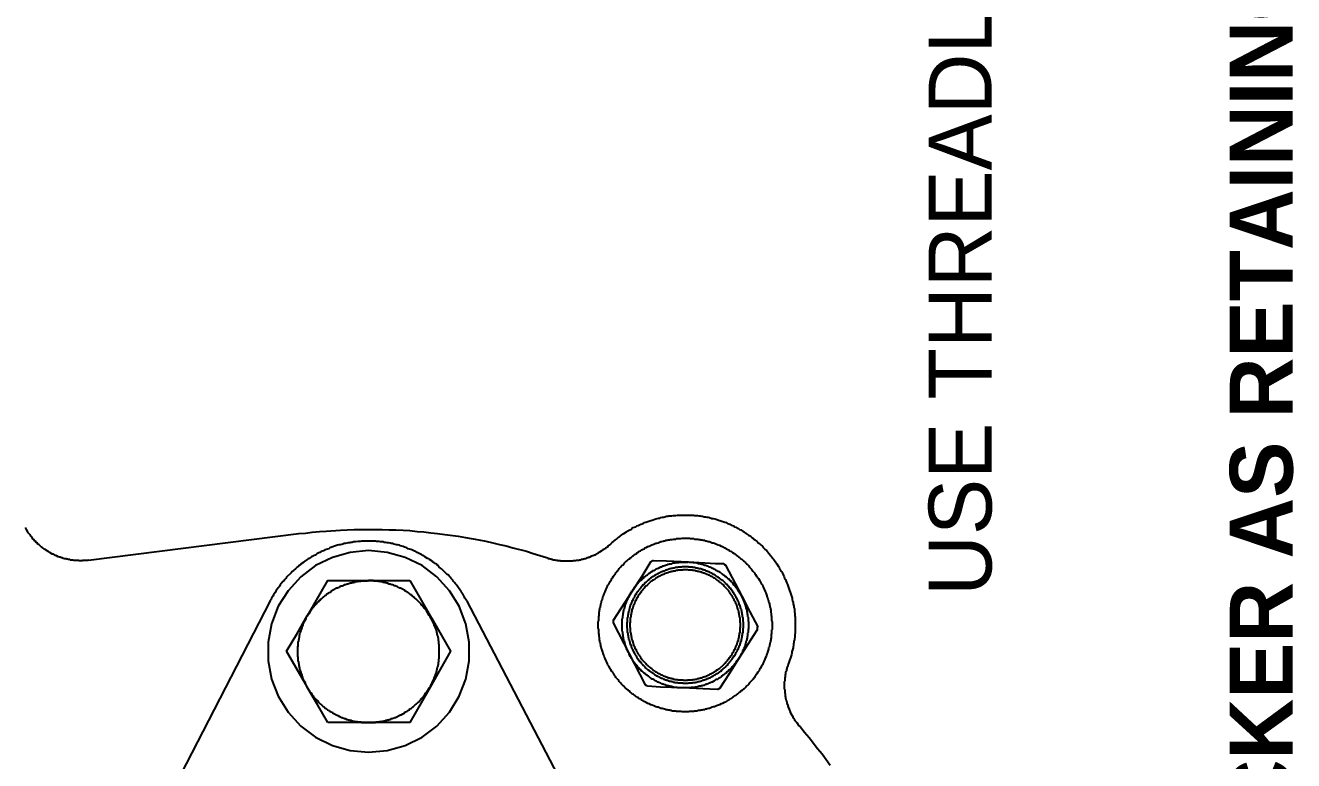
# Model space of a CAD drawing. Header units: inches. Extents: x 0 to 11, y 0.3 to 17.
# Drawn here: x 2.953 to 5.466, y 7.238 to 8.695 of the extents above; entities that cross this region are included whole.
import ezdxf

# ---------------------------------------------------------------- set-up
doc = ezdxf.new("R2010")
doc.units = ezdxf.units.IN
doc.header["$MEASUREMENT"] = 0
doc.layers.add('Layer 1', color=7, linetype='Continuous')

msp = doc.modelspace()

# ---------------------------------------------------------------- linework, layer by layer
at = {"layer": 'Layer 1', "color": 7, "lineweight": 25, "true_color": 0xffffff}
for points in [[(4.1125, 7.6667), (4.1158, 7.67), (4.1183, 7.6717), (4.12, 7.6733), (4.1225, 7.675), (4.1242, 7.6767), (4.1267, 7.6783), (4.1283, 7.68), (4.1308, 7.6817), (4.1325, 7.6833), (4.1375, 7.6867), (4.1392, 7.6875), (4.1442, 7.6908), (4.1458, 7.6925), (4.1483, 7.6933), (4.1508, 7.695), (4.1533, 7.6958), (4.155, 7.6975), (4.1575, 7.6992), (4.16, 7.7), (4.1625, 7.7008), (4.165, 7.7025), (4.1675, 7.7033), (4.17, 7.705), (4.1725, 7.7058), (4.175, 7.7067), (4.1775, 7.7075), (4.18, 7.7092), (4.1825, 7.71), (4.1925, 7.7133), (4.195, 7.7142), (4.2025, 7.7167), (4.205, 7.7175), (4.2075, 7.7183), (4.21, 7.7183), (4.2125, 7.7192), (4.2158, 7.72), (4.2183, 7.72), (4.2233, 7.7217), (4.2258, 7.7217), (4.2283, 7.7225), (4.2342, 7.7225), (4.2367, 7.7233), (4.2417, 7.7233), (4.245, 7.7242), (4.2767, 7.7242), (4.2792, 7.7233), (4.285, 7.7233), (4.2875, 7.7225), (4.29, 7.7225), (4.2925, 7.7217), (4.295, 7.7217), (4.2983, 7.7208), (4.3008, 7.7208), (4.3033, 7.72), (4.3058, 7.72), (4.3083, 7.7192), (4.3133, 7.7175), (4.3158, 7.7175), (4.3192, 7.7167), (4.3217, 7.7158), (4.3267, 7.7142), (4.3292, 7.7133), (4.3392, 7.71), (4.3417, 7.7092), (4.3442, 7.7075), (4.3467, 7.7067), (4.3492, 7.7058), (4.3517, 7.7042), (4.3567, 7.7025), (4.3583, 7.7008), (4.3608, 7.7), (4.3633, 7.6983), (4.3658, 7.6975), (4.3683, 7.6958), (4.3708, 7.695), (4.3725, 7.6933), (4.375, 7.6917), (4.3775, 7.6908), (4.3792, 7.6892), (4.3817, 7.6875), (4.3842, 7.6858), (4.3858, 7.6842), (4.3883, 7.6833), (4.3908, 7.6817), (4.3925, 7.68), (4.395, 7.6783), (4.3967, 7.6767), (4.3992, 7.675), (4.4008, 7.6733), (4.4033, 7.6717), (4.405, 7.6692), (4.4075, 7.6675), (4.4108, 7.6642), (4.4133, 7.6625), (4.415, 7.66), (4.4183, 7.6567), (4.4208, 7.655), (4.4225, 7.6525), (4.4242, 7.6508), (4.4258, 7.6483), (4.4275, 7.6467), (4.4292, 7.6442), (4.4308, 7.6425), (4.4325, 7.64), (4.4342, 7.6383), (4.4358, 7.6358), (4.4375, 7.6342), (4.4408, 7.6292), (4.4417, 7.6275), (4.445, 7.6225), (4.4467, 7.6208), (4.4475, 7.6183), (4.4492, 7.6158), (4.45, 7.6133), (4.4517, 7.6117), (4.4533, 7.6092), (4.455, 7.6042), (4.4567, 7.6017), (4.4575, 7.5992), (4.4592, 7.5967), (4.4617, 7.5892), (4.4633, 7.5867), (4.4725, 7.5592), (4.4725, 7.5567), (4.4733, 7.5542), (4.4742, 7.5508), (4.4742, 7.5483), (4.4758, 7.5433), (4.4758, 7.5408), (4.4767, 7.5383), (4.4767, 7.5325), (4.4775, 7.53), (4.4775, 7.525), (4.4783, 7.5217), (4.4783, 7.49), (4.4775, 7.4875), (4.4775, 7.4817), (4.4767, 7.4792), (4.4767, 7.4767), (4.4758, 7.4742), (4.4758, 7.4717), (4.475, 7.4683), (4.475, 7.4658), (4.4742, 7.4633), (4.4742, 7.4608), (4.4717, 7.4533), (4.4717, 7.4508), (4.4708, 7.4475), (4.465, 7.43)], [(3.0783, 7.635), (3.0767, 7.6342), (3.0675, 7.6342), (3.0658, 7.6333), (3.06, 7.6333), (3.0583, 7.6342), (3.0492, 7.6342), (3.0475, 7.635), (3.0433, 7.635), (3.0417, 7.6358), (3.0383, 7.6358), (3.0367, 7.6367), (3.0358, 7.6367), (3.0342, 7.6375), (3.0308, 7.6375), (3.0292, 7.6383), (3.0283, 7.6383), (3.0267, 7.6392), (3.025, 7.6392), (3.0233, 7.64), (3.0225, 7.6408), (3.0208, 7.6408), (3.0192, 7.6417), (3.0183, 7.6417), (3.015, 7.6433), (3.0142, 7.6442), (3.0125, 7.6442), (3.0108, 7.645), (3.01, 7.6458), (3.0083, 7.6467), (3.0067, 7.6467), (3.0058, 7.6475), (3.0025, 7.6492), (3.0017, 7.65), (3, 7.6508), (2.9992, 7.6517), (2.9975, 7.6525), (2.9967, 7.6533), (2.9933, 7.655), (2.9925, 7.6558), (2.9908, 7.6567), (2.99, 7.6575), (2.9883, 7.6583), (2.9867, 7.66), (2.985, 7.6608), (2.9808, 7.665), (2.9792, 7.6658), (2.9783, 7.6667), (2.9775, 7.6683), (2.9758, 7.6692), (2.975, 7.67), (2.9742, 7.6717), (2.9725, 7.6725), (2.9717, 7.6733), (2.9708, 7.675), (2.97, 7.6758), (2.9683, 7.6767), (2.9675, 7.6783), (2.9667, 7.6792), (2.9658, 7.6808), (2.9642, 7.6825), (2.9633, 7.6842), (2.9608, 7.6867), (2.96, 7.6875), (2.9592, 7.6892), (2.9583, 7.69), (2.9567, 7.6933), (2.9558, 7.6942), (2.9558, 7.6958), (2.955, 7.6967), (2.9542, 7.6983), (2.9533, 7.6992)], [(3.0783, 7.635), (3.495, 7.6875), (3.5083, 7.6883), (3.5217, 7.69), (3.5358, 7.6917), (3.5492, 7.6925), (3.5775, 7.6942), (3.5908, 7.695), (3.605, 7.6958), (3.66, 7.6958), (3.6742, 7.695), (3.6875, 7.695), (3.7017, 7.6942), (3.715, 7.6933), (3.7292, 7.6917), (3.7425, 7.6908), (3.7567, 7.6892), (3.77, 7.6875), (3.7842, 7.6858), (3.8108, 7.6825), (3.825, 7.68), (3.8517, 7.675), (3.8658, 7.6725), (3.8792, 7.6692), (3.8925, 7.6658), (3.9058, 7.6633), (3.9192, 7.6592), (3.9458, 7.6525), (3.9592, 7.6483), (3.9725, 7.6442), (3.9858, 7.64), (3.9883, 7.6392)], [(3.8275, 7.555), (3.8258, 7.5567), (3.8242, 7.5592), (3.8233, 7.5617), (3.8217, 7.5642), (3.8208, 7.5667), (3.8192, 7.5683), (3.8175, 7.5708), (3.8167, 7.5733), (3.815, 7.575), (3.8117, 7.58), (3.81, 7.5817), (3.8067, 7.5867), (3.805, 7.5883), (3.8033, 7.5908), (3.8017, 7.5925), (3.8, 7.595), (3.7967, 7.5983), (3.795, 7.6008), (3.7933, 7.6025), (3.7917, 7.605), (3.7892, 7.6067), (3.78, 7.6158), (3.7775, 7.6175), (3.7758, 7.6192), (3.7733, 7.6208), (3.7717, 7.6233), (3.7692, 7.625), (3.7675, 7.6267), (3.765, 7.6283), (3.7633, 7.6292), (3.7608, 7.6308), (3.7592, 7.6325), (3.7542, 7.6358), (3.7525, 7.6375), (3.75, 7.6383), (3.745, 7.6417), (3.7433, 7.6425), (3.7408, 7.6442), (3.7383, 7.6458), (3.7358, 7.6467), (3.7333, 7.6483), (3.7308, 7.6492), (3.7292, 7.65), (3.7267, 7.6517), (3.7242, 7.6525), (3.7217, 7.6542), (3.7192, 7.655), (3.7167, 7.6558), (3.7117, 7.6575), (3.7092, 7.6592), (3.7042, 7.6608), (3.7017, 7.6617), (3.6967, 7.6633), (3.6942, 7.6642), (3.6908, 7.665), (3.6883, 7.665), (3.6858, 7.6658), (3.6833, 7.6667), (3.6808, 7.6675), (3.6783, 7.6675), (3.6758, 7.6683), (3.6725, 7.6692), (3.67, 7.6692), (3.6675, 7.67), (3.665, 7.67), (3.6625, 7.6708), (3.6567, 7.6708), (3.6542, 7.6717), (3.6492, 7.6717), (3.6467, 7.6725), (3.6192, 7.6725), (3.6167, 7.6717), (3.6117, 7.6717), (3.6083, 7.6708), (3.6033, 7.6708), (3.6008, 7.67), (3.5983, 7.67), (3.5958, 7.6692), (3.5925, 7.6692), (3.59, 7.6683), (3.5875, 7.6675), (3.585, 7.6675), (3.5825, 7.6667), (3.58, 7.6658), (3.5767, 7.665), (3.5742, 7.665), (3.5717, 7.6642), (3.5567, 7.6592), (3.5542, 7.6575), (3.5467, 7.655), (3.5442, 7.6533), (3.5392, 7.6517), (3.5367, 7.65), (3.5317, 7.6483), (3.53, 7.6467), (3.5275, 7.645), (3.525, 7.6442), (3.5225, 7.6425), (3.52, 7.6417), (3.5183, 7.64), (3.5158, 7.6383), (3.5133, 7.6375), (3.5117, 7.6358), (3.5067, 7.6325), (3.505, 7.6308), (3.5, 7.6275), (3.4983, 7.6258), (3.4958, 7.6242), (3.4942, 7.6225), (3.4917, 7.6208), (3.4883, 7.6175), (3.4858, 7.6158), (3.4842, 7.6142), (3.4817, 7.6125), (3.48, 7.61), (3.4708, 7.6008), (3.4692, 7.5983), (3.4675, 7.5967), (3.4658, 7.5942), (3.4633, 7.5925), (3.4617, 7.59), (3.46, 7.5883), (3.4583, 7.5858), (3.4575, 7.5842), (3.4558, 7.5817), (3.4542, 7.58), (3.4508, 7.575), (3.4492, 7.5733), (3.4483, 7.5708), (3.445, 7.5658), (3.4442, 7.5642), (3.4408, 7.5592), (3.44, 7.5567), (3.4383, 7.5542)], [(4.1125, 7.6667), (4.11, 7.6642), (4.1083, 7.6633), (4.1075, 7.6625), (4.1067, 7.6608), (4.105, 7.66), (4.1042, 7.6592), (4.1025, 7.6583), (4.1017, 7.6575), (4.1, 7.6567), (4.0992, 7.6558), (4.0975, 7.655), (4.0967, 7.6542), (4.095, 7.6533), (4.0942, 7.6525), (4.0908, 7.6508), (4.09, 7.65), (4.0883, 7.6492), (4.0875, 7.6483), (4.0858, 7.6475), (4.0842, 7.6467), (4.0833, 7.6458), (4.0817, 7.645), (4.08, 7.645), (4.0792, 7.6442), (4.0775, 7.6433), (4.0758, 7.6425), (4.075, 7.6425), (4.0717, 7.6408), (4.0708, 7.64), (4.0692, 7.64), (4.0675, 7.6392), (4.0658, 7.6392), (4.065, 7.6383), (4.0633, 7.6375), (4.0617, 7.6375), (4.06, 7.6367), (4.0583, 7.6367), (4.0575, 7.6358), (4.0542, 7.6358), (4.0525, 7.635), (4.0508, 7.635), (4.05, 7.6342), (4.045, 7.6342), (4.0433, 7.6333), (4.0392, 7.6333), (4.0375, 7.6325), (4.0142, 7.6325), (4.0125, 7.6333), (4.0083, 7.6333), (4.0067, 7.6342), (4.0042, 7.6342), (4.0025, 7.635), (3.9992, 7.635), (3.9975, 7.6358), (3.9958, 7.6358), (3.995, 7.6367), (3.9933, 7.6367), (3.9917, 7.6375), (3.99, 7.6375), (3.9892, 7.6383), (3.9875, 7.6383)], [(4.2525, 7.335), (4.2433, 7.335), (4.2417, 7.3358), (4.235, 7.3358), (4.2333, 7.3367), (4.2308, 7.3367), (4.2292, 7.3375), (4.2267, 7.3375), (4.225, 7.3383), (4.2225, 7.3383), (4.2208, 7.3392), (4.2192, 7.3392), (4.2167, 7.34), (4.215, 7.3408), (4.2125, 7.3408), (4.2108, 7.3417), (4.2083, 7.3425), (4.2067, 7.3433), (4.205, 7.3433), (4.2025, 7.3442), (4.2008, 7.345), (4.1983, 7.3458), (4.195, 7.3475), (4.1925, 7.3483), (4.1892, 7.35), (4.1867, 7.3508), (4.1833, 7.3525), (4.1817, 7.3533), (4.1792, 7.355), (4.1775, 7.3558), (4.1742, 7.3575), (4.1725, 7.3592), (4.17, 7.36), (4.1683, 7.3608), (4.1667, 7.3625), (4.1633, 7.3642), (4.1617, 7.3658), (4.16, 7.3667), (4.1583, 7.3683), (4.1567, 7.3692), (4.155, 7.3708), (4.1533, 7.3717), (4.1517, 7.3733), (4.15, 7.375), (4.1483, 7.3758), (4.1467, 7.3775), (4.145, 7.3792), (4.1433, 7.38), (4.1417, 7.3817), (4.1408, 7.3833), (4.1392, 7.385), (4.1375, 7.3858), (4.1342, 7.3892), (4.1333, 7.3908), (4.13, 7.3942), (4.1292, 7.3958), (4.1275, 7.3975), (4.1267, 7.3992), (4.1233, 7.4025), (4.1225, 7.4042), (4.1208, 7.4058), (4.1192, 7.4092), (4.1175, 7.4108), (4.1167, 7.4125), (4.115, 7.4142), (4.1133, 7.4175), (4.1117, 7.42), (4.1092, 7.425), (4.1075, 7.4267), (4.1067, 7.4292), (4.105, 7.4325), (4.1042, 7.435), (4.1017, 7.44), (4.1008, 7.4425), (4.1, 7.4442), (4.0992, 7.4467), (4.0983, 7.4483), (4.0983, 7.45), (4.0975, 7.4525), (4.0967, 7.4542), (4.0958, 7.4567), (4.095, 7.4583), (4.095, 7.46), (4.0942, 7.4625), (4.0933, 7.4642), (4.0933, 7.4667), (4.0925, 7.4683), (4.0925, 7.4708), (4.0917, 7.4725), (4.0917, 7.475), (4.0908, 7.4767), (4.0908, 7.4808), (4.09, 7.4833), (4.09, 7.4875), (4.0892, 7.4892), (4.0892, 7.4975), (4.0883, 7.5), (4.0883, 7.5125), (4.0892, 7.515), (4.0892, 7.5233), (4.09, 7.525), (4.09, 7.5317), (4.0908, 7.5333), (4.0908, 7.5358), (4.0917, 7.5375), (4.0917, 7.54), (4.0925, 7.5417), (4.0925, 7.5442), (4.0933, 7.5458), (4.0933, 7.5475), (4.0942, 7.55), (4.095, 7.5517), (4.095, 7.5542), (4.0958, 7.5558), (4.0967, 7.5583), (4.0975, 7.56), (4.0975, 7.5617), (4.0983, 7.5642), (4.0992, 7.5658), (4.1, 7.5683), (4.1017, 7.5717), (4.1025, 7.5742), (4.1042, 7.5775), (4.105, 7.58), (4.1075, 7.585), (4.1092, 7.5875), (4.1117, 7.5925), (4.1133, 7.5942), (4.1142, 7.5967), (4.115, 7.5983), (4.1167, 7.6), (4.1183, 7.6033), (4.12, 7.605), (4.1208, 7.6067), (4.1225, 7.6083), (4.1233, 7.61), (4.125, 7.6117), (4.1258, 7.6133), (4.1292, 7.6167), (4.13, 7.6183), (4.1333, 7.6217), (4.1342, 7.6233), (4.1358, 7.625), (4.1375, 7.6258), (4.1392, 7.6275), (4.14, 7.6292), (4.1433, 7.6325), (4.145, 7.6333), (4.1483, 7.6367), (4.15, 7.6375), (4.1517, 7.6392), (4.1533, 7.64), (4.1567, 7.6433), (4.1583, 7.6442), (4.16, 7.6458), (4.1617, 7.6467), (4.1633, 7.6475), (4.165, 7.6492), (4.1667, 7.65), (4.1683, 7.6517), (4.1717, 7.6533), (4.1742, 7.655), (4.1792, 7.6575), (4.1808, 7.6592), (4.1833, 7.66), (4.1867, 7.6617), (4.1892, 7.6625), (4.1942, 7.665), (4.1967, 7.6658), (4.1983, 7.6667), (4.2008, 7.6675), (4.2025, 7.6683), (4.2042, 7.6683), (4.2067, 7.6692), (4.2083, 7.67), (4.2108, 7.6708), (4.2125, 7.6717), (4.2142, 7.6717), (4.2167, 7.6725), (4.2183, 7.6733), (4.2208, 7.6733), (4.2225, 7.6742), (4.225, 7.6742), (4.2267, 7.675), (4.2292, 7.675), (4.2308, 7.6758), (4.235, 7.6758), (4.2375, 7.6767), (4.2417, 7.6767), (4.2433, 7.6775), (4.2517, 7.6775), (4.2542, 7.6783), (4.2692, 7.6783), (4.2708, 7.6775), (4.2775, 7.6775), (4.2792, 7.6767), (4.2858, 7.6767), (4.2875, 7.6758), (4.29, 7.6758), (4.2917, 7.675), (4.2942, 7.675), (4.2958, 7.6742), (4.2983, 7.6742), (4.3, 7.6733), (4.3017, 7.6733), (4.3042, 7.6725), (4.3058, 7.6717), (4.3083, 7.6717), (4.31, 7.6708), (4.3125, 7.67), (4.3142, 7.6692), (4.3158, 7.6692), (4.3183, 7.6683), (4.32, 7.6675), (4.3225, 7.6667), (4.3242, 7.6658), (4.3258, 7.665), (4.3283, 7.6642), (4.3317, 7.6625), (4.3342, 7.6617), (4.3392, 7.6592), (4.3417, 7.6575), (4.3467, 7.655), (4.3483, 7.6533), (4.3508, 7.6525), (4.3525, 7.6517), (4.3542, 7.65), (4.3575, 7.6483), (4.3592, 7.6467), (4.3608, 7.6458), (4.3625, 7.6442), (4.3642, 7.6433), (4.3658, 7.6417), (4.3675, 7.6408), (4.3708, 7.6375), (4.3725, 7.6367), (4.3758, 7.6333), (4.3775, 7.6325), (4.3792, 7.6308), (4.38, 7.6292), (4.3817, 7.6275), (4.3833, 7.6267), (4.385, 7.625), (4.3867, 7.6233), (4.3875, 7.6217), (4.3908, 7.6183), (4.3917, 7.6167), (4.3933, 7.615), (4.3942, 7.6133), (4.3975, 7.61), (4.3983, 7.6083), (4.4, 7.6067), (4.4017, 7.6033), (4.4033, 7.6017), (4.4042, 7.6), (4.4058, 7.5983), (4.4075, 7.595), (4.4092, 7.5925), (4.4117, 7.5875), (4.4133, 7.5858), (4.4142, 7.5833), (4.4158, 7.58), (4.4167, 7.5775), (4.4192, 7.5725), (4.42, 7.57), (4.4208, 7.5683), (4.4217, 7.5658), (4.4225, 7.5642), (4.4225, 7.5625), (4.4233, 7.56), (4.4242, 7.5583), (4.425, 7.5558), (4.4258, 7.5542), (4.4258, 7.5525), (4.4267, 7.55), (4.4275, 7.5483), (4.4275, 7.5458), (4.4283, 7.5442), (4.4283, 7.5417), (4.4292, 7.54), (4.4292, 7.5375), (4.43, 7.5358), (4.43, 7.5317), (4.4308, 7.5292), (4.4308, 7.525), (4.4317, 7.5233), (4.4317, 7.515), (4.4325, 7.5125), (4.4325, 7.4975), (4.4317, 7.4958), (4.4317, 7.4892), (4.4308, 7.4875), (4.4308, 7.4808), (4.43, 7.4792), (4.43, 7.4767), (4.4292, 7.475), (4.4292, 7.4725), (4.4283, 7.4708), (4.4283, 7.4683), (4.4275, 7.4667), (4.4275, 7.465), (4.4267, 7.4625), (4.4258, 7.4608), (4.4258, 7.4583), (4.425, 7.4567), (4.4242, 7.4542), (4.4233, 7.4525), (4.4233, 7.4508), (4.4225, 7.4483), (4.4217, 7.4467), (4.4208, 7.4442), (4.4192, 7.4408), (4.4183, 7.4383), (4.4167, 7.435), (4.4158, 7.4325), (4.4133, 7.4275), (4.4117, 7.425), (4.4092, 7.42), (4.4075, 7.4183), (4.4067, 7.4158), (4.4058, 7.4142), (4.4042, 7.4125), (4.4025, 7.4092), (4.4008, 7.4075), (4.4, 7.4058), (4.3983, 7.4042), (4.3975, 7.4025), (4.3958, 7.4008), (4.395, 7.3992), (4.3917, 7.3958), (4.3908, 7.3942), (4.3875, 7.3908), (4.3867, 7.3892), (4.385, 7.3875), (4.3833, 7.3867), (4.3817, 7.385), (4.3808, 7.3833), (4.3775, 7.38), (4.3758, 7.3792), (4.3742, 7.3775), (4.3725, 7.3758), (4.3708, 7.375), (4.3692, 7.3733), (4.3675, 7.3725), (4.3642, 7.3692), (4.3625, 7.3683), (4.3608, 7.3667), (4.3575, 7.365), (4.3558, 7.3633), (4.3542, 7.3625), (4.3525, 7.3608), (4.3492, 7.3592), (4.3467, 7.3575), (4.3433, 7.3558), (4.3417, 7.355), (4.34, 7.3533), (4.3375, 7.3525), (4.3342, 7.3508), (4.3317, 7.35), (4.3283, 7.3483), (4.3267, 7.3475), (4.3242, 7.3467), (4.3225, 7.3458), (4.32, 7.345), (4.3183, 7.3442), (4.3167, 7.3442), (4.3142, 7.3433), (4.3125, 7.3425), (4.31, 7.3417), (4.3083, 7.3408), (4.3067, 7.3408), (4.3042, 7.34), (4.3025, 7.3392), (4.3, 7.3392), (4.2983, 7.3383), (4.2958, 7.3383), (4.2942, 7.3375), (4.2917, 7.3375), (4.29, 7.3367), (4.2858, 7.3367), (4.2833, 7.3358), (4.2792, 7.3358), (4.2775, 7.335), (4.2692, 7.335), (4.2667, 7.3342), (4.2542, 7.3342), (4.2517, 7.335)], [(3.6333, 7.6542), (3.5967, 7.65), (3.5617, 7.64), (3.5283, 7.6242), (3.4992, 7.6017), (3.4742, 7.5742), (3.4542, 7.5433), (3.4408, 7.5083), (3.4342, 7.4725), (3.4342, 7.435), (3.4408, 7.3992), (3.4542, 7.365), (3.4742, 7.3333), (3.4992, 7.3058), (3.5283, 7.2842), (3.5617, 7.2675), (3.5967, 7.2575), (3.6333, 7.2542), (3.67, 7.2575), (3.7058, 7.2675), (3.7392, 7.2842), (3.7683, 7.3058), (3.7933, 7.3333), (3.8125, 7.365), (3.8258, 7.3992), (3.8325, 7.435), (3.8325, 7.4725), (3.8258, 7.5083), (3.8125, 7.5433), (3.7933, 7.5742), (3.7683, 7.6017), (3.7392, 7.6242), (3.7058, 7.64), (3.67, 7.65), (3.6333, 7.6542)], [(4.15, 7.4492), (4.1183, 7.5108), (4.1183, 7.5158), (4.1558, 7.5742), (4.1567, 7.575), (4.1575, 7.5767), (4.1583, 7.5775), (4.1592, 7.5792), (4.16, 7.58), (4.1608, 7.5817), (4.1617, 7.5825), (4.1625, 7.5833), (4.1633, 7.585), (4.1675, 7.5892), (4.1683, 7.5908), (4.1725, 7.595), (4.1742, 7.5958), (4.175, 7.5975), (4.1758, 7.5983), (4.1775, 7.5992), (4.1783, 7.6), (4.1792, 7.6017), (4.1808, 7.6025), (4.1817, 7.6033), (4.1833, 7.6042), (4.1842, 7.605), (4.1858, 7.6058), (4.1867, 7.6067), (4.1883, 7.6075), (4.1892, 7.6092), (4.1908, 7.61), (4.1917, 7.6108), (4.1933, 7.6117), (4.1942, 7.6125), (4.1958, 7.6133), (4.1967, 7.6142), (4.1983, 7.6142), (4.2, 7.615), (4.2008, 7.6158), (4.2025, 7.6167), (4.2033, 7.6175), (4.2067, 7.6192), (4.2075, 7.6192), (4.2108, 7.6208), (4.2117, 7.6217), (4.2133, 7.6217), (4.215, 7.6225), (4.2167, 7.6233), (4.2175, 7.6233), (4.2192, 7.6242), (4.2208, 7.6242), (4.2217, 7.625), (4.2233, 7.6258), (4.225, 7.6258), (4.2267, 7.6267), (4.2283, 7.6267), (4.2292, 7.6275), (4.2325, 7.6275), (4.2342, 7.6283), (4.235, 7.6283), (4.2367, 7.6292), (4.24, 7.6292), (4.2417, 7.63), (4.2475, 7.63), (4.2492, 7.6308), (4.2658, 7.6308)], [(4.2667, 7.6217), (4.255, 7.6217), (4.2533, 7.6208), (4.2467, 7.6208), (4.245, 7.62), (4.2408, 7.62), (4.2392, 7.6192), (4.2367, 7.6192), (4.235, 7.6183), (4.2325, 7.6183), (4.2308, 7.6175), (4.23, 7.6175), (4.2283, 7.6167), (4.2275, 7.6167), (4.2258, 7.6158), (4.2242, 7.6158), (4.2233, 7.615), (4.2217, 7.615), (4.2208, 7.6142), (4.2192, 7.6133), (4.2175, 7.6133), (4.2167, 7.6125), (4.215, 7.6125), (4.2142, 7.6117), (4.2125, 7.6108), (4.2117, 7.6108), (4.21, 7.61), (4.2092, 7.6092), (4.2075, 7.6083), (4.2067, 7.6075), (4.205, 7.6075), (4.2042, 7.6067), (4.2025, 7.6058), (4.2017, 7.605), (4.2, 7.6042), (4.1992, 7.6033), (4.1975, 7.6025), (4.1967, 7.6025), (4.1958, 7.6017), (4.1942, 7.6008), (4.1933, 7.6), (4.1917, 7.5992), (4.19, 7.5975), (4.1883, 7.5967), (4.1875, 7.595), (4.1867, 7.5942), (4.185, 7.5933), (4.1825, 7.5908), (4.1808, 7.59), (4.18, 7.5892), (4.1792, 7.5875), (4.1775, 7.5858), (4.1758, 7.585), (4.175, 7.5833), (4.1742, 7.5825), (4.1733, 7.5817), (4.1725, 7.5808), (4.1717, 7.5792), (4.17, 7.5775), (4.1692, 7.5758), (4.1675, 7.5742), (4.1667, 7.5725), (4.1658, 7.5717), (4.165, 7.57), (4.1633, 7.5683), (4.1625, 7.5667), (4.1617, 7.5658), (4.1608, 7.5642), (4.16, 7.5633), (4.16, 7.5617), (4.1592, 7.5608), (4.1583, 7.5592), (4.1575, 7.5583), (4.1567, 7.5567), (4.1567, 7.5558), (4.1558, 7.5542), (4.155, 7.5533), (4.155, 7.5517), (4.1542, 7.5508), (4.1533, 7.5492), (4.1533, 7.5475), (4.1525, 7.5467), (4.1517, 7.545), (4.1517, 7.5442), (4.1508, 7.5425), (4.1508, 7.5408), (4.15, 7.54), (4.15, 7.5383), (4.1492, 7.5375), (4.1492, 7.5342), (4.1483, 7.5333), (4.1483, 7.5317), (4.1475, 7.53), (4.1475, 7.5275), (4.1467, 7.5258), (4.1467, 7.5217), (4.1458, 7.5208), (4.1458, 7.5125), (4.145, 7.5108), (4.145, 7.5008), (4.1458, 7.4992), (4.1458, 7.4925), (4.1467, 7.4908), (4.1467, 7.4867), (4.1475, 7.485), (4.1475, 7.4825), (4.1483, 7.4808), (4.1483, 7.4783), (4.1492, 7.4767), (4.1492, 7.4758), (4.15, 7.4742), (4.15, 7.4733), (4.1508, 7.4717), (4.1508, 7.47), (4.1517, 7.4692), (4.1517, 7.4675), (4.1525, 7.4667), (4.1533, 7.465), (4.1533, 7.4633), (4.1542, 7.4625), (4.1542, 7.4608), (4.155, 7.46), (4.1558, 7.4583), (4.1558, 7.4575), (4.1567, 7.4558), (4.1575, 7.455), (4.1583, 7.4533), (4.1592, 7.4525), (4.1592, 7.4508), (4.16, 7.45), (4.1608, 7.4483), (4.1617, 7.4475), (4.1625, 7.4458), (4.1633, 7.445), (4.1642, 7.4433), (4.1642, 7.4425), (4.165, 7.4417), (4.1658, 7.44), (4.1667, 7.4392), (4.1675, 7.4375), (4.1683, 7.4367), (4.1692, 7.4358), (4.17, 7.4342), (4.1717, 7.4333), (4.1725, 7.4325), (4.1733, 7.4308), (4.1742, 7.43), (4.1758, 7.4283), (4.1767, 7.4267), (4.1775, 7.4258), (4.1792, 7.425), (4.1808, 7.4233), (4.1817, 7.4217), (4.1833, 7.4208), (4.1858, 7.4183), (4.1875, 7.4175), (4.1883, 7.4167), (4.1892, 7.4158), (4.1908, 7.415), (4.1925, 7.4133), (4.1942, 7.4125), (4.195, 7.4117), (4.1967, 7.4108), (4.1983, 7.4092), (4.2, 7.4083), (4.2008, 7.4075), (4.2025, 7.4067), (4.2033, 7.4058), (4.205, 7.4058), (4.2058, 7.405), (4.2075, 7.4042), (4.2083, 7.4033), (4.21, 7.4025), (4.2108, 7.4025), (4.2125, 7.4017), (4.2133, 7.4008), (4.215, 7.4008), (4.2158, 7.4), (4.2175, 7.3992), (4.2192, 7.3992), (4.22, 7.3983), (4.2217, 7.3975), (4.2225, 7.3975), (4.2242, 7.3967), (4.2258, 7.3967), (4.2267, 7.3958), (4.2283, 7.3958), (4.2292, 7.395), (4.2325, 7.395), (4.2333, 7.3942), (4.235, 7.3942), (4.2367, 7.3933), (4.2392, 7.3933), (4.2408, 7.3925), (4.245, 7.3925), (4.2458, 7.3917), (4.255, 7.3917), (4.2558, 7.3908), (4.2658, 7.3908), (4.2675, 7.3917), (4.2742, 7.3917), (4.2758, 7.3925), (4.28, 7.3925), (4.2817, 7.3933), (4.2842, 7.3933), (4.2858, 7.3942), (4.2883, 7.3942), (4.29, 7.395), (4.2908, 7.395), (4.2925, 7.3958), (4.2933, 7.3958), (4.295, 7.3967), (4.2967, 7.3967), (4.2975, 7.3975), (4.2992, 7.3975), (4.3, 7.3983), (4.3017, 7.3992), (4.3033, 7.3992), (4.3042, 7.4), (4.3058, 7.4), (4.3067, 7.4008), (4.3083, 7.4017), (4.3092, 7.4017), (4.3108, 7.4025), (4.3117, 7.4033), (4.3133, 7.4042), (4.3142, 7.405), (4.3158, 7.405), (4.3167, 7.4058), (4.3183, 7.4067), (4.3192, 7.4075), (4.3208, 7.4083), (4.3217, 7.4092), (4.3233, 7.41), (4.3242, 7.41), (4.325, 7.4108), (4.3267, 7.4117), (4.3275, 7.4125), (4.3292, 7.4133), (4.3308, 7.415), (4.3325, 7.4158), (4.3333, 7.4175), (4.3342, 7.4183), (4.3358, 7.4192), (4.3383, 7.4217), (4.34, 7.4225), (4.3408, 7.4233), (4.3417, 7.425), (4.3433, 7.4267), (4.345, 7.4275), (4.3458, 7.4292), (4.3483, 7.4317), (4.3492, 7.4333), (4.3508, 7.435), (4.3517, 7.4367), (4.3525, 7.4375), (4.3533, 7.4383), (4.3542, 7.44), (4.355, 7.4408), (4.3558, 7.4425), (4.3575, 7.4442), (4.3583, 7.4458), (4.3592, 7.4467), (4.36, 7.4483), (4.3608, 7.4492), (4.3608, 7.4508), (4.3617, 7.4517), (4.3625, 7.4533), (4.3633, 7.4542), (4.3642, 7.4558), (4.3642, 7.4567), (4.365, 7.4583), (4.3658, 7.4592), (4.3658, 7.4608), (4.3667, 7.4617), (4.3675, 7.4633), (4.3675, 7.465), (4.3683, 7.4658), (4.3692, 7.4675), (4.3692, 7.4683), (4.37, 7.47), (4.37, 7.4717), (4.3708, 7.4725), (4.3708, 7.4742), (4.3717, 7.475), (4.3717, 7.4783), (4.3725, 7.4792), (4.3725, 7.4808), (4.3733, 7.4825), (4.3733, 7.485), (4.3742, 7.4867), (4.3742, 7.4908), (4.375, 7.4917), (4.375, 7.4992), (4.3758, 7.5008), (4.3758, 7.5117), (4.375, 7.5133), (4.375, 7.52), (4.3742, 7.5217), (4.3742, 7.5258), (4.3733, 7.5275), (4.3733, 7.53), (4.3725, 7.5317), (4.3725, 7.5342), (4.3717, 7.5358), (4.3717, 7.5367), (4.3708, 7.5383), (4.3708, 7.5392), (4.37, 7.5408), (4.37, 7.5425), (4.3692, 7.5433), (4.3692, 7.545), (4.3683, 7.5458), (4.3675, 7.5475), (4.3675, 7.5492), (4.3667, 7.55), (4.3667, 7.5517), (4.3658, 7.5525), (4.365, 7.5542), (4.365, 7.555), (4.3642, 7.5567), (4.3633, 7.5575), (4.3625, 7.5592), (4.3617, 7.56), (4.3617, 7.5617), (4.3608, 7.5625), (4.36, 7.5642), (4.3592, 7.565), (4.3583, 7.5667), (4.3575, 7.5675), (4.3567, 7.5692), (4.3567, 7.57), (4.3558, 7.5708), (4.355, 7.5725), (4.3542, 7.5733), (4.3533, 7.575), (4.3517, 7.5767), (4.3508, 7.5783), (4.3492, 7.5792), (4.3483, 7.58), (4.3475, 7.5817), (4.3467, 7.5825), (4.3458, 7.5833), (4.345, 7.5842), (4.3442, 7.5858), (4.3433, 7.5867), (4.3417, 7.5875), (4.3408, 7.5883), (4.34, 7.5892), (4.3392, 7.5908), (4.3375, 7.5917), (4.335, 7.5942), (4.3333, 7.595), (4.3317, 7.5967), (4.33, 7.5975), (4.3283, 7.5992), (4.3267, 7.6), (4.3258, 7.6008), (4.3242, 7.6017), (4.3225, 7.6033), (4.3208, 7.6042), (4.32, 7.605), (4.3183, 7.6058), (4.3175, 7.6067), (4.3158, 7.6067), (4.315, 7.6075), (4.3133, 7.6083), (4.3125, 7.6092), (4.3108, 7.61), (4.31, 7.61), (4.3083, 7.6108), (4.3075, 7.6117), (4.3058, 7.6117), (4.305, 7.6125), (4.3033, 7.6133), (4.3017, 7.6133), (4.3008, 7.6142), (4.2992, 7.615), (4.2983, 7.615), (4.2967, 7.6158), (4.295, 7.6158), (4.2942, 7.6167), (4.2925, 7.6167), (4.2917, 7.6175), (4.2883, 7.6175), (4.2875, 7.6183), (4.2858, 7.6183), (4.2842, 7.6192), (4.2817, 7.6192), (4.28, 7.62), (4.2758, 7.62), (4.275, 7.6208), (4.2675, 7.6208), (4.2658, 7.6217)], [(4.2658, 7.6158), (4.2558, 7.6158), (4.255, 7.615), (4.2467, 7.615), (4.245, 7.6142), (4.2417, 7.6142), (4.24, 7.6133), (4.2375, 7.6133), (4.2358, 7.6125), (4.2333, 7.6125), (4.2325, 7.6117), (4.2308, 7.6117), (4.23, 7.6108), (4.2283, 7.6108), (4.2267, 7.61), (4.2258, 7.61), (4.2242, 7.6092), (4.2233, 7.6092), (4.2217, 7.6083), (4.2208, 7.6083), (4.2192, 7.6075), (4.2183, 7.6067), (4.2167, 7.6067), (4.2158, 7.6058), (4.2142, 7.6058), (4.2133, 7.605), (4.2125, 7.6042), (4.2108, 7.6033), (4.21, 7.6033), (4.2083, 7.6025), (4.2075, 7.6017), (4.2058, 7.6008), (4.205, 7.6008), (4.2042, 7.6), (4.2025, 7.5992), (4.2008, 7.5975), (4.1992, 7.5967), (4.1975, 7.595), (4.1958, 7.595), (4.195, 7.5942), (4.1942, 7.5933), (4.1925, 7.5925), (4.185, 7.585), (4.1842, 7.5842), (4.1825, 7.5833), (4.1817, 7.5825), (4.1808, 7.5817), (4.18, 7.58), (4.1767, 7.5767), (4.1758, 7.575), (4.1742, 7.5733), (4.1733, 7.5725), (4.1725, 7.5708), (4.1708, 7.5692), (4.17, 7.5675), (4.1683, 7.5658), (4.1675, 7.5642), (4.1675, 7.5633), (4.1667, 7.5625), (4.1658, 7.5608), (4.165, 7.56), (4.1642, 7.5583), (4.1642, 7.5575), (4.1633, 7.5567), (4.1625, 7.555), (4.1617, 7.5542), (4.1617, 7.5525), (4.1608, 7.5517), (4.16, 7.55), (4.16, 7.5492), (4.1592, 7.5475), (4.1592, 7.5467), (4.1583, 7.545), (4.1575, 7.5442), (4.1575, 7.5425), (4.1567, 7.5417), (4.1567, 7.54), (4.1558, 7.5392), (4.1558, 7.5375), (4.155, 7.5367), (4.155, 7.5342), (4.1542, 7.5325), (4.1542, 7.5308), (4.1533, 7.53), (4.1533, 7.5275), (4.1525, 7.5258), (4.1525, 7.5217), (4.1517, 7.5208), (4.1517, 7.5117), (4.1508, 7.51), (4.1508, 7.5017), (4.1517, 7.5008), (4.1517, 7.4925), (4.1525, 7.4908), (4.1525, 7.4875), (4.1533, 7.4858), (4.1533, 7.4833), (4.1542, 7.4817), (4.1542, 7.4792), (4.155, 7.4783), (4.155, 7.4767), (4.1558, 7.4758), (4.1558, 7.4742), (4.1567, 7.4725), (4.1567, 7.4717), (4.1575, 7.47), (4.1575, 7.4692), (4.1583, 7.4675), (4.1583, 7.4667), (4.1592, 7.465), (4.16, 7.4642), (4.16, 7.4625), (4.1608, 7.4617), (4.1608, 7.46), (4.1617, 7.4592), (4.1625, 7.4583), (4.1633, 7.4567), (4.1633, 7.4558), (4.1642, 7.4542), (4.165, 7.4533), (4.1658, 7.4517), (4.1658, 7.4508), (4.1667, 7.45), (4.1675, 7.4483), (4.1692, 7.4467), (4.17, 7.445), (4.1717, 7.4433), (4.1717, 7.4417), (4.1733, 7.44), (4.1742, 7.4383), (4.175, 7.4375), (4.1758, 7.4367), (4.1817, 7.4308), (4.1825, 7.43), (4.1833, 7.4283), (4.185, 7.4267), (4.1867, 7.4258), (4.19, 7.4225), (4.1917, 7.4217), (4.1942, 7.4192), (4.1958, 7.4183), (4.1967, 7.4175), (4.1975, 7.4167), (4.1992, 7.4158), (4.2008, 7.4142), (4.2025, 7.4133), (4.2033, 7.4133), (4.2042, 7.4125), (4.2058, 7.4117), (4.2067, 7.4108), (4.2083, 7.41), (4.2092, 7.41), (4.21, 7.4092), (4.2117, 7.4083), (4.2125, 7.4075), (4.2142, 7.4075), (4.215, 7.4067), (4.2167, 7.4058), (4.2175, 7.4058), (4.2192, 7.405), (4.22, 7.405), (4.2217, 7.4042), (4.2225, 7.4033), (4.2242, 7.4033), (4.225, 7.4025), (4.2267, 7.4025), (4.2275, 7.4017), (4.2292, 7.4017), (4.23, 7.4008), (4.2325, 7.4008), (4.2342, 7.4), (4.2358, 7.4), (4.2367, 7.3992), (4.2392, 7.3992), (4.2408, 7.3983), (4.245, 7.3983), (4.2458, 7.3975), (4.2558, 7.3975), (4.2567, 7.3967), (4.265, 7.3967), (4.2658, 7.3975), (4.2742, 7.3975), (4.2758, 7.3983), (4.2792, 7.3983), (4.2808, 7.3992), (4.2833, 7.3992), (4.285, 7.4), (4.2875, 7.4), (4.2883, 7.4008), (4.29, 7.4008), (4.2908, 7.4017), (4.2925, 7.4017), (4.2942, 7.4025), (4.295, 7.4025), (4.2967, 7.4033), (4.2975, 7.4033), (4.2992, 7.4042), (4.3, 7.4042), (4.3017, 7.405), (4.3025, 7.4058), (4.3042, 7.4058), (4.305, 7.4067), (4.3067, 7.4067), (4.3075, 7.4075), (4.3083, 7.4083), (4.31, 7.4092), (4.3108, 7.4092), (4.3125, 7.41), (4.3133, 7.4108), (4.315, 7.4117), (4.3158, 7.4117), (4.3167, 7.4125), (4.3183, 7.4133), (4.3192, 7.4142), (4.32, 7.415), (4.3217, 7.4158), (4.3225, 7.4167), (4.3233, 7.4175), (4.325, 7.4175), (4.3258, 7.4183), (4.3267, 7.4192), (4.3283, 7.42), (4.3367, 7.4283), (4.3383, 7.4292), (4.34, 7.4308), (4.3408, 7.4325), (4.3442, 7.4358), (4.345, 7.4375), (4.3458, 7.4383), (4.3467, 7.4392), (4.3475, 7.44), (4.3483, 7.4417), (4.3492, 7.4425), (4.35, 7.4433), (4.3508, 7.445), (4.3525, 7.4467), (4.3533, 7.4483), (4.3533, 7.4492), (4.3542, 7.45), (4.355, 7.4517), (4.3558, 7.4525), (4.3567, 7.4542), (4.3567, 7.455), (4.3575, 7.4558), (4.3583, 7.4575), (4.3592, 7.4583), (4.3592, 7.46), (4.36, 7.4608), (4.3608, 7.4625), (4.3608, 7.4633), (4.3617, 7.465), (4.3617, 7.4658), (4.3625, 7.4675), (4.3633, 7.4683), (4.3633, 7.47), (4.3642, 7.4708), (4.3642, 7.4725), (4.365, 7.4733), (4.365, 7.475), (4.3658, 7.4758), (4.3658, 7.4783), (4.3667, 7.48), (4.3667, 7.4817), (4.3675, 7.4825), (4.3675, 7.485), (4.3683, 7.4867), (4.3683, 7.4908), (4.3692, 7.4917), (4.3692, 7.5), (4.37, 7.5017), (4.37, 7.5108), (4.3692, 7.5117), (4.3692, 7.52), (4.3683, 7.5217), (4.3683, 7.525), (4.3675, 7.5267), (4.3675, 7.5292), (4.3667, 7.5308), (4.3667, 7.5333), (4.3658, 7.5342), (4.3658, 7.5358), (4.365, 7.5367), (4.365, 7.5383), (4.3642, 7.54), (4.3642, 7.5408), (4.3633, 7.5425), (4.3633, 7.5433), (4.3625, 7.545), (4.3625, 7.5458), (4.3617, 7.5475), (4.3608, 7.5483), (4.3608, 7.55), (4.36, 7.5508), (4.36, 7.5525), (4.3583, 7.5542), (4.3575, 7.5558), (4.3575, 7.5567), (4.3567, 7.5583), (4.3558, 7.5592), (4.355, 7.5608), (4.355, 7.5617), (4.3542, 7.5625), (4.3533, 7.5642), (4.3517, 7.5658), (4.3508, 7.5675), (4.3492, 7.5692), (4.3492, 7.5708), (4.3483, 7.5717), (4.3475, 7.5725), (4.3467, 7.5742), (4.3408, 7.58), (4.34, 7.5808), (4.3383, 7.5825), (4.3375, 7.5842), (4.3367, 7.585), (4.3358, 7.5858), (4.3342, 7.5867), (4.3308, 7.59), (4.3292, 7.5908), (4.3283, 7.5917), (4.3275, 7.5925), (4.3267, 7.5933), (4.325, 7.5942), (4.3233, 7.5958), (4.3217, 7.5967), (4.32, 7.5983), (4.3183, 7.5992), (4.3175, 7.5992), (4.3167, 7.6), (4.315, 7.6008), (4.3142, 7.6017), (4.3125, 7.6025), (4.3117, 7.6025), (4.3108, 7.6033), (4.3092, 7.6042), (4.3083, 7.605), (4.3067, 7.605), (4.3058, 7.6058), (4.3042, 7.6067), (4.3033, 7.6067), (4.3017, 7.6075), (4.3008, 7.6075), (4.2992, 7.6083), (4.2983, 7.6092), (4.2967, 7.6092), (4.2958, 7.61), (4.2942, 7.61), (4.2933, 7.6108), (4.2917, 7.6108), (4.2908, 7.6117), (4.2883, 7.6117), (4.2867, 7.6125), (4.285, 7.6125), (4.2842, 7.6133), (4.2817, 7.6133), (4.28, 7.6142), (4.2758, 7.6142), (4.275, 7.615), (4.2667, 7.615), (4.265, 7.6158)], [(4.1558, 7.5742), (4.175, 7.6033), (4.1933, 7.6325)], [(4.1933, 7.6325), (4.1942, 7.6325), (4.195, 7.6333), (4.1958, 7.6333), (4.1967, 7.6342), (4.1975, 7.6342)], [(4.1975, 7.6342), (4.2233, 7.6333), (4.2667, 7.6317)], [(4.2667, 7.6317), (4.2675, 7.6308), (4.2758, 7.6308), (4.2767, 7.63), (4.2817, 7.63), (4.2833, 7.6292), (4.2842, 7.6292), (4.2858, 7.6283), (4.2892, 7.6283), (4.2908, 7.6275), (4.2917, 7.6275), (4.2933, 7.6267), (4.295, 7.6267), (4.2967, 7.6258), (4.2975, 7.6258), (4.2992, 7.625), (4.3008, 7.625), (4.3025, 7.6242), (4.3033, 7.6233), (4.305, 7.6233), (4.3067, 7.6225), (4.3083, 7.6217), (4.3092, 7.6217), (4.3125, 7.62), (4.3133, 7.6192), (4.315, 7.6192), (4.3167, 7.6183), (4.3175, 7.6175), (4.3192, 7.6167), (4.3208, 7.6158), (4.3217, 7.615), (4.3233, 7.6142), (4.3242, 7.6133), (4.3258, 7.6133), (4.3275, 7.6125), (4.3283, 7.6117), (4.33, 7.6108), (4.3333, 7.6075), (4.335, 7.6067), (4.3358, 7.6058), (4.3375, 7.605), (4.3383, 7.6042), (4.3392, 7.6033), (4.3408, 7.6025), (4.3417, 7.6008), (4.3433, 7.6), (4.345, 7.5983), (4.3467, 7.5975), (4.3475, 7.5958), (4.3483, 7.595), (4.35, 7.5942), (4.3508, 7.5925), (4.3517, 7.5917), (4.3533, 7.5908), (4.3542, 7.5892), (4.355, 7.5883), (4.3558, 7.5867), (4.3567, 7.5858), (4.3583, 7.585), (4.3592, 7.5833), (4.36, 7.5825), (4.3608, 7.5808), (4.3617, 7.58), (4.3625, 7.5783), (4.3633, 7.5775), (4.3642, 7.5758), (4.365, 7.575), (4.3658, 7.5733), (4.3667, 7.5725), (4.3683, 7.5692), (4.3692, 7.5683), (4.37, 7.5667), (4.3708, 7.5658), (4.3717, 7.5642), (4.3717, 7.5625)], [(4.2667, 7.6317), (4.3208, 7.6283), (4.3358, 7.6283), (4.3375, 7.6267), (4.3383, 7.6267), (4.3383, 7.6258), (4.34, 7.6258), (4.34, 7.625)], [(4.34, 7.625), (4.3725, 7.5633)], [(3.5117, 7.5242), (3.515, 7.5292), (3.5525, 7.5942), (3.6333, 7.5942), (3.6308, 7.5933), (3.6192, 7.5933), (3.6175, 7.5925), (3.6125, 7.5925), (3.6108, 7.5917), (3.6075, 7.5917), (3.6058, 7.5908), (3.6042, 7.5908), (3.6025, 7.59), (3.6008, 7.59), (3.5992, 7.5892), (3.5975, 7.5892), (3.5958, 7.5883), (3.5942, 7.5883), (3.5925, 7.5875), (3.5908, 7.5875), (3.5875, 7.5858), (3.5858, 7.5858), (3.5842, 7.585), (3.5825, 7.5842), (3.5808, 7.5833), (3.5792, 7.5833), (3.5775, 7.5825), (3.5758, 7.5817), (3.575, 7.5808), (3.5733, 7.58), (3.5717, 7.5792), (3.57, 7.5792), (3.565, 7.5767), (3.5642, 7.5758), (3.5592, 7.5733), (3.5583, 7.5717), (3.5567, 7.5708), (3.555, 7.57), (3.5533, 7.5692), (3.5525, 7.5683), (3.5508, 7.5675), (3.5483, 7.565), (3.5467, 7.5642), (3.5458, 7.5633), (3.5442, 7.5617), (3.5425, 7.5608), (3.5392, 7.5575), (3.5375, 7.5567), (3.5367, 7.555), (3.535, 7.5542), (3.5342, 7.5525), (3.5325, 7.5517), (3.5317, 7.55), (3.53, 7.5492), (3.5292, 7.5475), (3.5258, 7.5442), (3.525, 7.5425), (3.5225, 7.54), (3.5217, 7.5383), (3.5192, 7.5358), (3.5183, 7.5342), (3.5175, 7.5333), (3.515, 7.5283), (3.5133, 7.5275), (3.5117, 7.5242), (3.5117, 7.5233)], [(3.6333, 7.5942), (3.715, 7.5942)], [(3.755, 7.5242), (3.7533, 7.525), (3.7508, 7.53), (3.75, 7.5308), (3.7483, 7.5342), (3.7458, 7.5367), (3.745, 7.5383), (3.7442, 7.5392), (3.7433, 7.5408), (3.7417, 7.5425), (3.7408, 7.5433), (3.74, 7.545), (3.7383, 7.5458), (3.7375, 7.5475), (3.7367, 7.5483), (3.7267, 7.5583), (3.725, 7.5592), (3.7242, 7.5608), (3.7225, 7.5617), (3.7208, 7.5625), (3.72, 7.5642), (3.7183, 7.565), (3.7175, 7.5658), (3.7158, 7.5667), (3.7133, 7.5692), (3.7083, 7.5717), (3.7075, 7.5725), (3.7058, 7.5733), (3.7042, 7.575), (3.7025, 7.5758), (3.7017, 7.5767), (3.6967, 7.5792), (3.695, 7.5792), (3.6917, 7.5808), (3.6908, 7.5817), (3.6892, 7.5825), (3.6875, 7.5833), (3.6858, 7.5842), (3.6842, 7.5842), (3.6825, 7.585), (3.6808, 7.5858), (3.6792, 7.5858), (3.6775, 7.5867), (3.6758, 7.5875), (3.6742, 7.5875), (3.6708, 7.5892), (3.6692, 7.5892), (3.6675, 7.59), (3.6658, 7.59), (3.6642, 7.5908), (3.6625, 7.5908), (3.6608, 7.5917), (3.6575, 7.5917), (3.6558, 7.5925), (3.6525, 7.5925), (3.6508, 7.5933), (3.6442, 7.5933), (3.6425, 7.5942), (3.6333, 7.5942)], [(3.715, 7.5942), (3.735, 7.56), (3.755, 7.5242)], [(4.15, 7.4492), (4.1492, 7.45), (4.1483, 7.4517), (4.1475, 7.4525), (4.1467, 7.4542), (4.1467, 7.4558), (4.1458, 7.4567), (4.1442, 7.46), (4.1442, 7.4617), (4.1433, 7.4625), (4.1425, 7.4642), (4.1425, 7.4658), (4.1417, 7.4675), (4.1417, 7.4683), (4.1408, 7.47), (4.1408, 7.4717), (4.14, 7.4733), (4.14, 7.4742), (4.1392, 7.4758), (4.1392, 7.4775), (4.1383, 7.4792), (4.1383, 7.4817), (4.1375, 7.4833), (4.1375, 7.4867), (4.1367, 7.4883), (4.1367, 7.4925), (4.1358, 7.4942), (4.1358, 7.5183), (4.1367, 7.52), (4.1367, 7.5242), (4.1375, 7.5258), (4.1375, 7.5292), (4.1383, 7.5308), (4.1383, 7.5333), (4.1392, 7.535), (4.1392, 7.5367), (4.14, 7.5383), (4.14, 7.5392), (4.1408, 7.5408), (4.1408, 7.5425), (4.1417, 7.5442), (4.1417, 7.5458), (4.1425, 7.5467), (4.1425, 7.5483), (4.1433, 7.55), (4.1442, 7.5508), (4.1442, 7.5525), (4.1458, 7.5558), (4.1467, 7.5567), (4.1467, 7.5583), (4.1475, 7.56), (4.1483, 7.5608), (4.15, 7.5642), (4.15, 7.565), (4.1508, 7.5667), (4.1517, 7.5675), (4.1533, 7.5708), (4.1542, 7.5717), (4.155, 7.5733), (4.155, 7.5742)], [(4.3725, 7.5633), (4.3725, 7.5617), (4.3733, 7.56), (4.3742, 7.5592), (4.375, 7.5575), (4.375, 7.5558), (4.3758, 7.5542), (4.3767, 7.5533), (4.3775, 7.5517), (4.3775, 7.55), (4.3783, 7.5492), (4.3783, 7.5475), (4.38, 7.5442), (4.38, 7.5433), (4.3808, 7.5417), (4.3808, 7.54), (4.3817, 7.5383), (4.3817, 7.5367), (4.3825, 7.5358), (4.3825, 7.5325), (4.3833, 7.5308), (4.3833, 7.5283), (4.3842, 7.5267), (4.3842, 7.5233), (4.385, 7.5217), (4.385, 7.5142), (4.3858, 7.5125), (4.3858, 7.4992), (4.385, 7.4975), (4.385, 7.4917), (4.3842, 7.49), (4.3842, 7.485), (4.3833, 7.4833), (4.3833, 7.4808), (4.3825, 7.4792), (4.3825, 7.4775), (4.3817, 7.4758), (4.3817, 7.475), (4.3808, 7.4733), (4.3808, 7.4717), (4.38, 7.47), (4.38, 7.4692), (4.3792, 7.4675), (4.3792, 7.4658), (4.3783, 7.4642), (4.3783, 7.4633), (4.3767, 7.46), (4.3767, 7.4583), (4.3758, 7.4575), (4.3742, 7.4542), (4.3742, 7.4533), (4.3725, 7.45), (4.3717, 7.4492), (4.37, 7.4458), (4.3692, 7.445), (4.3692, 7.4433), (4.3683, 7.4425), (4.3675, 7.4408), (4.3667, 7.44), (4.3658, 7.4383)], [(4.3725, 7.5633), (4.3883, 7.5325), (4.4042, 7.5025), (4.4033, 7.5017), (4.4033, 7.4967), (4.3658, 7.4392)], [(3.1617, 7.0158), (3.4392, 7.5542)], [(3.8275, 7.555), (4.0242, 7.1775), (3.9775, 7.13)], [(3.4708, 7.4542), (3.4908, 7.4883), (3.5117, 7.5242)], [(3.5117, 7.5242), (3.51, 7.5225), (3.5092, 7.5208), (3.5092, 7.5192), (3.5075, 7.5158), (3.5067, 7.515), (3.5033, 7.5083), (3.5033, 7.5067), (3.5008, 7.5017), (3.5008, 7.5), (3.4992, 7.4967), (3.4992, 7.495), (3.4983, 7.4933), (3.4975, 7.4925), (3.4975, 7.4908), (3.4967, 7.4892), (3.4967, 7.4875), (3.4958, 7.4858), (3.4958, 7.4817), (3.495, 7.48), (3.495, 7.4783), (3.4942, 7.4767), (3.4942, 7.4733), (3.4933, 7.4717), (3.4933, 7.465), (3.4925, 7.4633), (3.4925, 7.4442), (3.4933, 7.4425), (3.4933, 7.4358), (3.4942, 7.4342), (3.4942, 7.4308), (3.495, 7.4292), (3.495, 7.4258), (3.4958, 7.4242), (3.4958, 7.4225), (3.4967, 7.4208), (3.4967, 7.4192), (3.4975, 7.4175), (3.4975, 7.4158), (3.4992, 7.4125), (3.4992, 7.4108), (3.5008, 7.4075), (3.5008, 7.4058), (3.5025, 7.4025), (3.5025, 7.4008), (3.505, 7.3958), (3.5058, 7.395), (3.5075, 7.3917), (3.5075, 7.39), (3.51, 7.385), (3.5117, 7.3833)], [(3.755, 7.5242), (3.7583, 7.5192), (3.7958, 7.4542), (3.7758, 7.4192), (3.755, 7.3833), (3.7558, 7.3842), (3.7575, 7.3875), (3.7575, 7.3892), (3.7583, 7.3908), (3.7592, 7.3917), (3.7633, 7.4), (3.7633, 7.4017), (3.7658, 7.4067), (3.7658, 7.4083), (3.7675, 7.4117), (3.7675, 7.4133), (3.7683, 7.415), (3.7683, 7.4167), (3.7692, 7.4183), (3.7692, 7.42), (3.77, 7.4217), (3.77, 7.4233), (3.7708, 7.425), (3.7708, 7.4267), (3.7717, 7.4283), (3.7717, 7.4317), (3.7725, 7.4333), (3.7725, 7.4383), (3.7733, 7.44), (3.7733, 7.4675), (3.7725, 7.4692), (3.7725, 7.4742), (3.7717, 7.4758), (3.7717, 7.48), (3.7708, 7.4817), (3.7708, 7.4833), (3.77, 7.485), (3.77, 7.4867), (3.7692, 7.4883), (3.7692, 7.49), (3.7683, 7.4917), (3.7683, 7.4933), (3.7675, 7.495), (3.7675, 7.4967), (3.7658, 7.5), (3.7658, 7.5008), (3.7633, 7.5058), (3.7633, 7.5075), (3.7583, 7.5175), (3.7575, 7.5183), (3.755, 7.5233), (3.755, 7.5242)], [(3.5117, 7.3833), (3.5092, 7.3883), (3.4708, 7.4542)], [(4.255, 7.3817), (4.245, 7.3817), (4.2442, 7.3825), (4.2392, 7.3825), (4.2375, 7.3833), (4.2367, 7.3833), (4.235, 7.3842), (4.2317, 7.3842), (4.23, 7.385), (4.2292, 7.385), (4.2275, 7.3858), (4.2258, 7.3858), (4.2242, 7.3867), (4.2233, 7.3867), (4.2217, 7.3875), (4.22, 7.3875), (4.2183, 7.3883), (4.2175, 7.3892), (4.2158, 7.3892), (4.2142, 7.39), (4.2125, 7.3908), (4.2117, 7.3908), (4.2083, 7.3925), (4.2075, 7.3933), (4.2058, 7.3933), (4.2042, 7.3942), (4.2033, 7.395), (4.2017, 7.3958), (4.2, 7.3967), (4.1992, 7.3975), (4.1975, 7.3983), (4.1967, 7.3992), (4.195, 7.3992), (4.1933, 7.4), (4.1925, 7.4008), (4.1908, 7.4017), (4.1875, 7.405), (4.1858, 7.4058), (4.185, 7.4067), (4.1833, 7.4075), (4.1825, 7.4083), (4.1817, 7.4092), (4.18, 7.41), (4.1792, 7.4117), (4.1775, 7.4125), (4.1758, 7.4142), (4.1742, 7.415), (4.1733, 7.4167), (4.1725, 7.4175), (4.1708, 7.4183), (4.17, 7.42), (4.1692, 7.4208), (4.1675, 7.4217), (4.1667, 7.4233), (4.1658, 7.4242), (4.165, 7.4258), (4.1642, 7.4267), (4.1625, 7.4275), (4.1617, 7.4292), (4.1608, 7.43), (4.16, 7.4317), (4.1592, 7.4325), (4.1583, 7.4342), (4.1575, 7.435), (4.1567, 7.4367), (4.1558, 7.4375), (4.155, 7.4392), (4.1542, 7.44), (4.1525, 7.4433), (4.1517, 7.4442), (4.1508, 7.4458), (4.15, 7.4467), (4.1492, 7.4483)], [(4.1817, 7.3875), (4.15, 7.4492)], [(4.3658, 7.4392), (4.3642, 7.4375), (4.3633, 7.4358), (4.3625, 7.435), (4.3617, 7.4333), (4.3608, 7.4325), (4.36, 7.4308), (4.3583, 7.4292), (4.3575, 7.4275), (4.3533, 7.4233), (4.3525, 7.4217), (4.3492, 7.4183), (4.3483, 7.4175), (4.3467, 7.4167), (4.3458, 7.415), (4.345, 7.4142), (4.3433, 7.4133), (4.3425, 7.4125), (4.3417, 7.4108), (4.34, 7.41), (4.3392, 7.4092), (4.3375, 7.4083), (4.3367, 7.4075), (4.335, 7.4067), (4.3342, 7.4058), (4.3325, 7.405), (4.3317, 7.4033), (4.33, 7.4025), (4.3292, 7.4017), (4.3275, 7.4008), (4.3267, 7.4), (4.325, 7.3992), (4.3242, 7.3983), (4.3225, 7.3983), (4.3208, 7.3975), (4.32, 7.3967), (4.3183, 7.3958), (4.3175, 7.395), (4.3142, 7.3933), (4.3133, 7.3933), (4.31, 7.3917), (4.3092, 7.3908), (4.3075, 7.3908), (4.3058, 7.39), (4.3042, 7.3892), (4.3033, 7.3892), (4.3017, 7.3883), (4.3, 7.3883), (4.2992, 7.3875), (4.2975, 7.3867), (4.2958, 7.3867), (4.2942, 7.3858), (4.2925, 7.3858), (4.2917, 7.385), (4.2883, 7.385), (4.2867, 7.3842), (4.2858, 7.3842), (4.2842, 7.3833), (4.2808, 7.3833), (4.2792, 7.3825), (4.2733, 7.3825), (4.2717, 7.3817), (4.255, 7.3817)], [(4.3658, 7.4392), (4.3475, 7.4092), (4.3292, 7.3808), (4.3283, 7.38), (4.3267, 7.38), (4.3267, 7.3792), (4.325, 7.3792), (4.325, 7.3783), (4.3242, 7.3783)], [(4.4883, 7.305), (4.4867, 7.3058), (4.4858, 7.3067), (4.485, 7.3083), (4.4842, 7.3092), (4.4833, 7.3108), (4.4825, 7.3117), (4.4817, 7.3133), (4.48, 7.3142), (4.4792, 7.3158), (4.4783, 7.3167), (4.4775, 7.3183), (4.4767, 7.3192), (4.4758, 7.3208), (4.475, 7.3217), (4.4742, 7.3233), (4.4742, 7.325), (4.4733, 7.3258), (4.4725, 7.3275), (4.4717, 7.3283), (4.47, 7.3317), (4.4692, 7.3325), (4.4692, 7.3342), (4.4675, 7.3375), (4.4675, 7.3383), (4.4658, 7.3417), (4.465, 7.3425), (4.465, 7.3442), (4.4642, 7.3458), (4.4642, 7.3475), (4.4633, 7.3483), (4.4633, 7.35), (4.4625, 7.3517), (4.4625, 7.3533), (4.4617, 7.3542), (4.4617, 7.3558), (4.4608, 7.3575), (4.4608, 7.3592), (4.46, 7.3608), (4.46, 7.3633), (4.4592, 7.365), (4.4592, 7.37), (4.4583, 7.3708), (4.4583, 7.3775), (4.4575, 7.3792), (4.4575, 7.3942), (4.4583, 7.3958), (4.4583, 7.4017), (4.4592, 7.4033), (4.4592, 7.4075), (4.46, 7.4092), (4.46, 7.4125), (4.4608, 7.4142), (4.4608, 7.415), (4.4617, 7.4167), (4.4617, 7.4183), (4.4625, 7.42), (4.4625, 7.4217), (4.4633, 7.4225), (4.4633, 7.4242), (4.4642, 7.4258), (4.4642, 7.4275), (4.465, 7.4283), (4.465, 7.43)], [(4.1858, 7.385), (4.1858, 7.385), (4.185, 7.3858), (4.1842, 7.3858), (4.1833, 7.3867), (4.1825, 7.3867), (4.1825, 7.3875), (4.1817, 7.3875)], [(3.5525, 7.3133), (3.5325, 7.3475), (3.5117, 7.3833)], [(3.5117, 7.3833), (3.515, 7.3767), (3.5158, 7.3758), (3.5175, 7.3725), (3.5192, 7.3717), (3.5208, 7.3683), (3.5233, 7.3658), (3.5242, 7.3642), (3.5275, 7.3608), (3.5283, 7.3592), (3.53, 7.3583), (3.5308, 7.3567), (3.5325, 7.3558), (3.5333, 7.3542), (3.5342, 7.3533), (3.5383, 7.3492), (3.54, 7.3483), (3.5433, 7.345), (3.545, 7.3442), (3.5475, 7.3417), (3.5492, 7.3408), (3.5517, 7.3383), (3.555, 7.3367), (3.5558, 7.3358), (3.5575, 7.335), (3.5592, 7.3342), (3.5608, 7.3333), (3.5617, 7.3325), (3.5683, 7.3292), (3.5692, 7.3283), (3.5708, 7.3275), (3.5725, 7.3267), (3.5758, 7.325), (3.5775, 7.3242), (3.5792, 7.3233), (3.5808, 7.3233), (3.5858, 7.3208), (3.5867, 7.3208), (3.59, 7.3192), (3.5917, 7.3192), (3.5933, 7.3183), (3.595, 7.3183), (3.5967, 7.3175), (3.5983, 7.3175), (3.6, 7.3167), (3.6017, 7.3167), (3.6033, 7.3158), (3.605, 7.3158), (3.6067, 7.315), (3.6108, 7.315), (3.6125, 7.3142), (3.6175, 7.3142), (3.6192, 7.3133), (3.6333, 7.3133)], [(3.755, 7.3833), (3.7525, 7.3783), (3.715, 7.3133), (3.6333, 7.3133), (3.6467, 7.3133), (3.6483, 7.3142), (3.6533, 7.3142), (3.655, 7.315), (3.6583, 7.315), (3.66, 7.3158), (3.6625, 7.3158), (3.6642, 7.3167), (3.6658, 7.3167), (3.6675, 7.3175), (3.6692, 7.3175), (3.6708, 7.3183), (3.6725, 7.3183), (3.6742, 7.3192), (3.6758, 7.3192), (3.6775, 7.32), (3.6783, 7.3208), (3.68, 7.3208), (3.6817, 7.3217), (3.685, 7.3233), (3.6867, 7.3233), (3.695, 7.3275), (3.6958, 7.3283), (3.6975, 7.3283), (3.7008, 7.33), (3.7025, 7.3308), (3.7042, 7.3317), (3.705, 7.3333), (3.7067, 7.3342), (3.7083, 7.335), (3.71, 7.3358), (3.7108, 7.3367), (3.7142, 7.3383), (3.715, 7.34), (3.7167, 7.3408), (3.7183, 7.3417), (3.7208, 7.3442), (3.7225, 7.345), (3.7258, 7.3483), (3.7275, 7.3492), (3.7317, 7.3533), (3.7325, 7.3542), (3.7333, 7.355), (3.735, 7.3567), (3.7375, 7.3592), (3.7383, 7.3608), (3.7417, 7.3642), (3.7425, 7.3658), (3.7442, 7.3675), (3.745, 7.3683), (3.7467, 7.3717), (3.7483, 7.3725), (3.75, 7.3758), (3.7508, 7.3767), (3.7533, 7.3817), (3.755, 7.3825)], [(4.255, 7.3817), (4.2117, 7.3833), (4.1858, 7.385)], [(4.3242, 7.3783), (4.3092, 7.3792), (4.255, 7.3817)], [(3.6333, 7.3133), (3.5525, 7.3133)], [(4.4883, 7.305), (4.4967, 7.2942), (4.5058, 7.2833), (4.5225, 7.2617), (4.5317, 7.2508), (4.54, 7.24), (4.5475, 7.2283)]]:
    msp.add_lwpolyline(points, dxfattribs=at)

# ---------------------------------------------------------------- texts
at = {"layer": 'Layer 1', "color": 7, "true_color": 0xffffff, "char_height": 0.124667, "attachment_point": 7, "rotation": 90}
for s, insert in [('\\fCentury Gothic|b1|i0|c0|p34;\\W1;NOTE: USE THREADLOCKER AS RETAINING COMPOUND BETWEEN TIMING ', (5.4658, 5.2392)), ('\\fCentury Gothic|b0|i0|c0|p34;\\W1;USE THREADLOCKER ON SHAFT', (4.8692, 7.5642))]:
    msp.add_mtext(s, dxfattribs=dict(at, insert=insert))

doc.saveas('drawing.dxf')
